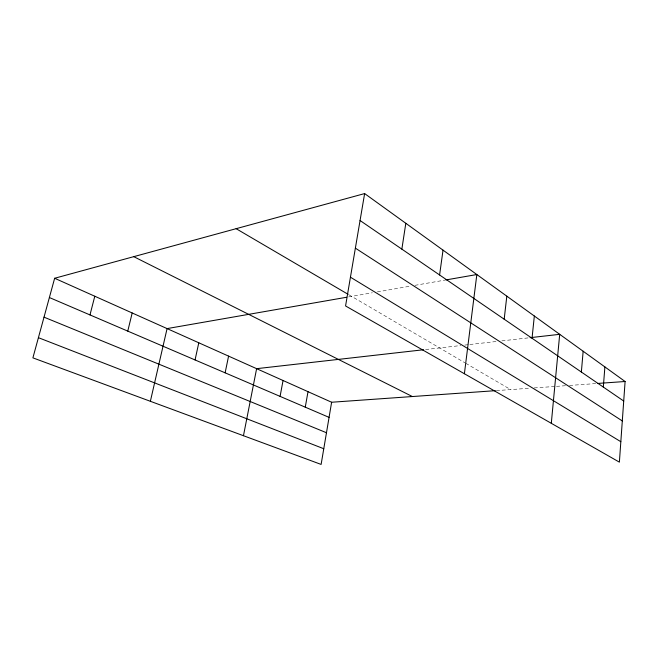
<?xml version="1.0" encoding="UTF-8"?>
<svg xmlns="http://www.w3.org/2000/svg" width="658" height="658" viewBox="0 0 658 658"><rect width="100%" height="100%" fill="white"/><g stroke="black" fill="none" stroke-linecap="round" stroke-linejoin="round"><path stroke-width="0.49" stroke-dasharray="3.29 2.47" d="M348.65 296.906L372.387 292.761M377.33 291.905L409.983 286.205M414.943 285.342L444.8 280.127M425.611 349.521L460.765 345.54M464.795 345.08L468.825 344.619M469.837 344.504L497.859 341.329M501.857 340.877L529.081 337.793M496.362 390.605L530.093 388.22M534.181 387.932L555.475 386.427M556.479 386.353L565.493 385.72M569.507 385.44L595.687 383.589M348.995 294.833L464.893 362.772M465.774 363.282L510.657 389.594"/><path stroke-width="0.99" d="M364.631 193.575L625.1 381.508L619.384 462.146L345.565 305.962L364.631 193.575L54.647 278.268L32.9 357.862L321.12 464.425L331.624 402.244L54.647 278.268M603.312 387.069L604.891 366.925M581.359 372.033L583.153 351.24M551.297 423.308L559.703 334.322L530.101 337.677M532.034 338.261L534.337 316.021M504.184 319.196L506.816 296.166M464.392 373.736L476.844 274.534L445.803 279.954M439.593 274.97L443.031 250.147M401.857 249.135L405.813 223.284M305.263 407.17L308.01 391.675M280.086 396.379L283.047 380.505M243.46 435.711L256.62 368.669L423.612 349.743M225.126 372.831L228.581 356.126M195.056 359.951L198.79 342.793M150.369 401.29L167.074 328.597L346.659 297.251M127.767 331.122L132.184 312.978M89.982 314.927L94.793 296.24M331.624 402.244L495.342 390.679M597.719 383.441L625.1 381.508M38.419 337.677L323.769 448.731M44.02 317.164L326.475 432.734M49.383 297.531L329.066 417.369M133.755 256.661L412.36 396.535M236.132 228.688L348.115 294.323M350.443 277.191L620.831 441.707M355.378 248.148L622.303 420.931M360.066 220.52L623.718 401.035"/></g></svg>
